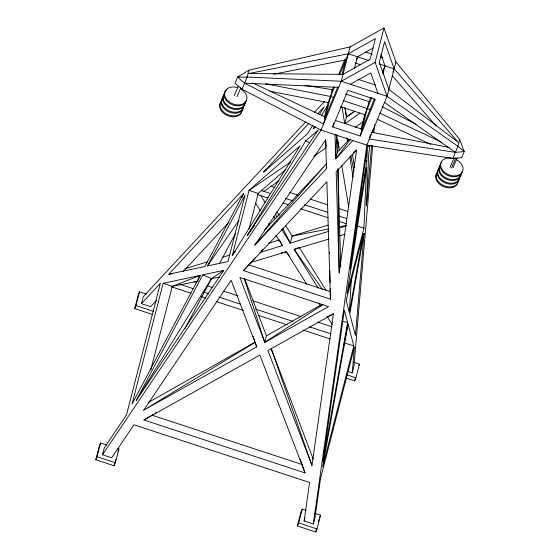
<?xml version="1.0" encoding="UTF-8"?>
<svg xmlns="http://www.w3.org/2000/svg" width="560" height="560" viewBox="0 0 560 560"><rect width="100%" height="100%" fill="white"/><g stroke="black" fill="none" stroke-linecap="round" stroke-linejoin="round"><path stroke-width="0.84" d="M336.56 134.694L335.748 158.781L352.849 140.539M366.548 167.727L347.13 293.265L363.909 228.137L366.548 167.727L366.156 169.428M366.842 161.007L367.493 146.209L350.14 269.01L366.842 161.007L365.148 160.65M366.107 203.147L366.436 205.737L368.711 153.762L370.034 145.222M369.075 145.39L369.005 147.042L369.271 145.327M349.37 312.508L363.314 233.898L346.185 300.398L349.37 312.508L351.302 279.51M364.56 117.012L364.756 114.653L371.903 97.398M348.404 371.637L352.226 372.89L354.431 346.941L320.509 478.618L315.07 517.139L313.299 524.006L304.136 520.996L309.575 482.475L133.896 424.767L111.685 457.779L102.515 454.769L104.286 447.902L126.504 414.89L160.419 283.206L141.442 303.653L150.605 306.663L156.541 300.272M364.091 233.345L355.404 335.475L349.769 314.034L364.091 233.345L363.09 236.663M366.436 205.737L371.546 145.649M372.652 132.587L372.876 129.976M372.729 145.635L353.99 366.023L352.226 372.89M373.842 132.573L374.507 124.733M322.917 461.601L344.344 309.988L347.613 322.42L322.917 461.601L323.295 458.136M323.484 456.4L323.764 453.803M323.953 452.067L324.142 450.331M333.41 313.845L267.897 350.553L311.983 465.458L333.41 313.845L327.117 316.876M356.559 150.066L336.147 171.843L339.206 272.867L356.559 150.066L353.339 152.81M313.299 524.006L366.849 145.138L387.072 96.306L395.92 61.957L383.957 28L350.098 46.907L248.913 70.175L237.559 77.105L235.032 83.216L242.081 89.257L321.027 130.088L366.849 145.138L452.865 158.494L461.685 157.668L464.212 151.564L459.69 139.419L395.92 61.957M363.426 120.855L363.825 118.272M343.539 347.151L348.012 323.946L353.794 345.94L322.679 466.718L348.012 323.946L346.969 328.181M326.193 146.629L325.612 139.902L254.786 245.14L326.48 168.665L326.753 167.153M364.791 176.295L365.848 171.15M365.358 172.83L365.757 171.129M323.064 304.479L264.761 342.37L239.855 277.466L328.58 306.614L264.761 342.37L266.399 335.832L244.727 278.754M335.965 157.934L337.477 152.012L337.008 135.59M117.327 448.455L118.916 448.98L115.381 462.721L114.114 465.773L95.788 459.753L99.323 446.012L100.59 442.96L106.967 445.053M152.243 314.391L134.715 308.63L138.25 294.896L139.517 291.844L146.685 294.196M95.788 459.753L97.048 456.701L100.59 442.96M134.715 308.63L135.975 305.578L139.517 291.844M141.442 303.653L143.213 296.779L305.501 121.989M114.114 465.773L114.737 463.344M115.157 461.727L115.78 459.305M163.135 283.311L132.027 404.096L200.221 275.401L163.135 283.311L172.305 286.321L197.771 281.33M150.766 369.943L172.305 286.321L200.221 275.401L197.722 280.987M248.913 70.175L247.142 77.049L242.081 89.257M232.246 255.528L249.025 190.4L300.041 145.88L232.246 255.528L235.312 251.279M249.039 228.935L258.188 193.41L285.908 169.421M324.373 117.089L328.104 102.613L334.586 86.954M341.978 74.718L346.192 58.352M102.515 454.769L321.027 130.088L341.25 81.249L350.098 46.907M332.717 126.994L347.886 90.363L375.382 99.4L360.213 136.024L332.717 126.994L333.697 123.179M354.522 68.327L357.497 56.784L373.296 47.964M345.044 107.863L346.486 117.061L344.715 123.928L359.926 113.064M370.552 134.456L369.376 139.034L455.392 152.39L464.212 151.564L457.919 146.286L387.072 96.306L375.109 62.342L383.957 28M361.032 129.129L364.756 114.653L340.487 106.68M360.213 136.024L369.054 101.675L370.706 97.699M382.865 74.06L384.986 65.814L380.968 54.404M314.958 513.38L320.537 515.207L316.995 528.948L315.728 532L297.402 525.98L300.944 512.239L302.204 509.187L306.187 510.496M297.402 525.98L298.669 522.928L302.204 509.187M304.136 520.996L304.92 517.944M315.728 532L316.358 529.578M318.437 521.493L319.06 519.071M345.891 378L354.655 380.884L355.488 377.65M354.655 380.884L355.922 377.832L359.457 364.091L353.878 362.257M459.69 139.419L457.919 146.286L452.865 158.494M241.92 197.778L243.502 193.732L168.805 274.183L172.263 273.84M234.304 95.718L238.287 86.1M237.055 96.621L240.702 87.808M117.971 451.269L118.916 448.98M331.765 91.161L333.389 87.248M338.667 74.508L344.932 59.381M339.535 75.005L348.327 53.774L375.417 38.647L370.111 59.255L343.021 74.382L248.857 73.528L348.327 53.774L368.816 60.508M324.688 118.636L337.855 86.856M356.545 59.073L357.497 56.784M382.459 71.918L384.986 65.814M361.347 130.683L374.514 98.896M392.889 71.883L394.149 68.831L384.58 41.664L379.274 62.265L388.843 89.432L458.227 142.303L394.149 68.831L379.33 63.959M358.827 365.617L359.457 364.091M450.044 167.496L454.027 157.878M451.479 168.175L455.798 157.759M453.124 167.594L457.107 157.983M319.585 517.496L320.537 515.207M243.502 193.732L204.96 266.462L168.805 274.183M136.318 400.309L202.797 274.848L223.755 270.375L136.318 400.309L211.484 278.642L223.755 270.375M207.529 265.916L245.077 195.055L227.948 261.562L207.529 265.916L239.001 220.206M184.835 328.839L211.484 278.642L219.73 277.025M219.345 263.823L235.578 233.24M312.97 124.971L307.58 133.686L263.69 171.983L266.567 170.079M319.256 114.807L324.191 106.82L317.667 113.848M247.387 235.263L305.718 140.924L318.213 130.018L247.387 235.263L254.653 225.449M313.257 128.73L315.217 127.015L313.257 128.73L314.601 126.553M321.335 115.668L327.166 106.232M143.71 410.186L231.154 280.259L256.711 346.878L143.71 410.186L254.898 342.454M350.427 139.251L335.748 158.781L335.02 134.687M254.786 245.14L326.998 163.261L264.649 229.95M330.232 288.708L330.428 299.159L243.537 270.613L251.699 261.513M252.868 260.211L255.199 257.614M261.03 251.111L262.78 249.165M314.412 112.385L324.52 101.5M263.69 171.983L308.77 123.431M183.204 271.551L228.851 222.39M337.477 152.012L349.3 139.363M243.537 270.613L326.879 181.727L330.428 299.159M346.486 117.061L354.781 111.132L346.514 116.998L345.058 107.835M263.949 191.373L278.95 180.845M313.943 156.268L326.081 147.742M355.222 127.267L362.838 121.919M290.479 162.169L249.025 190.4L258.188 193.41M300.139 459.004L305.074 472.934L143.934 420L153.65 414.141M155.141 413.238L156.639 412.335M148.47 402.381L254.849 342.349M266.399 335.832L321.979 304.472M143.934 420L259.854 355.061L305.074 472.934M304.871 85.365L332.402 89.635L323.554 123.984L244.615 83.153L237.559 77.105L247.142 77.049L341.25 81.249L375.109 62.342M350.413 84.259L370.734 72.919L377.909 93.296M299.796 247.121L294.182 249.452L318.101 288.092M259.854 252.511L282.373 245.574L280.042 240.933M328.734 231.294L290.276 243.138L281.561 229.061M338.772 228.207L346.297 225.89M184.737 268.8L207.221 261.947M222.208 257.376L229.705 255.087M268.849 243.159L279.671 239.855M328.034 225.113L292.145 236.054L290.276 243.138L282.786 228.403M250.537 262.528L286.314 251.811L289.849 256.788M329.084 239.001L294.182 249.452L322.357 289.303M339.885 235.76L344.869 234.269M281.246 253.022L286.314 251.811L306.719 284.088M273.77 74.186L345.8 59.878M328.188 229.033L292.145 236.054L285.698 225.729M339.339 226.863L346.206 225.526M237.559 77.105L239.162 76.958M244.615 83.153L338.723 87.353M265.398 83.741L330.631 96.509L333.683 97.51M269.738 91.189L328.104 102.613M371.147 132.167L449.253 147.448M342.538 321.265L347.613 322.42M365.729 52.045L372.204 54.166M380.289 56.826L382.711 57.617M354.963 62.888L360.626 64.75M357.847 79.254L375.634 85.099M341.25 81.249L387.072 96.306M345.604 93.975L369.054 101.675M343.028 100.576L370.342 109.55M335.293 120.386L361.977 129.157M270.683 186.137L274.827 187.495M289.716 192.388L297.997 195.104M310.408 199.185L327.789 204.89M338.541 208.425L347.648 211.421M261.534 190.582L270.571 193.55M285.467 198.443L292.915 200.886M304.5 204.694L327.67 212.303M339.255 216.111L346.703 218.561M357.035 225.876L363.909 228.137M257.719 194.663L267.547 197.89M283.304 203.07L288.281 204.701M300.72 208.789L328.083 217.777M338.863 221.319L346.325 223.769M248.619 264.831L330.547 291.746M194.033 281.463L196.525 282.282M207.326 285.831L212.31 287.469M223.104 291.011L238.056 295.925M253.008 300.839L301.182 316.659M317.793 322.119L331.919 326.76M179.809 284.242L193.095 288.61M203.896 292.152L208.88 293.79M218.841 297.066L240.443 304.157M255.388 309.071L292.768 321.349M309.379 326.802L330.974 333.9M344.624 342.93L353.794 345.94M171.241 286.762L191.135 293.3M201.075 296.562L206.045 298.193M215.992 301.462L243.341 310.443M258.258 315.343L287.259 324.87M303.002 330.043L330.351 339.031M135.975 305.578L153.51 311.339M347.158 374.948L355.922 377.832M152.348 415.317L301.861 464.429M97.048 456.701L115.381 462.721M298.669 522.928L316.995 528.948M202.797 274.848L211.484 278.642M305.718 140.924L309.617 142.716M379.603 113.043L441.861 142.317M377.076 119.147L430.661 144.347M252.819 83.013L325.325 117.11M382.088 106.687L416.143 124.306M384.545 102.41L455.392 152.39M392.196 75.586L436.247 126.105M255.654 203.315L260.26 210.602M268.555 223.713L269.472 225.176M275.926 235.375L282.373 245.574M318.78 303.156L320.635 306.089M327.131 316.365L332.227 324.429M276.955 211.715L279.258 215.397M299.551 247.926L325.857 290.087M260.918 195.713L265.048 202.384M273.763 216.461L275.135 218.687M267.022 197.379L267.813 198.926M275.296 213.668L276.878 216.769M271.243 348.579L313.243 459.186M271.138 348.628L311.983 465.458M253.078 336.196L256.711 346.878M244.286 278.845L264.761 342.37M347.277 138.705L347.802 141.267M350.791 155.764L353.948 171.122M339.087 147.385L337.505 139.713L339.227 150.066M341.81 165.585L348.691 206.983M352.464 154.476L354.522 167.405M342.097 107.205L344.582 123.095M346.892 137.865L347.431 141.281M349.832 156.667L353.045 177.177M325.612 139.902L326.48 168.665M337.953 168.616L340.746 266.539M329.525 252.126L329.56 253.869M329.875 270.417L330.113 282.611M337.925 169.47L339.206 272.867M458.465 179.263A11.606 8.47 22.5 0 1 445.165 186.144A11.606 8.47 22.5 0 1 437.22 172.284M456.743 159.887A11.606 8.47 22.5 0 1 459.634 174.601A11.606 8.47 22.5 0 1 441.616 168.686A11.606 8.47 22.5 0 1 451.045 158.018M451.773 158.123A11.606 8.47 22.5 0 1 453.964 158.676M462.462 171.444A11.606 8.47 22.5 0 1 447.923 175.532A11.606 8.47 22.5 0 1 441.392 162.211M459.599 176.512A11.606 8.47 22.5 0 1 445.354 183.05A11.606 8.47 22.5 0 1 439.362 168.399M460.005 176.365A11.606 8.47 22.5 0 1 446.208 182.322A11.606 8.47 22.5 0 1 438.732 168.616M460.943 175.105A11.606 8.47 22.5 0 1 446.404 179.193A11.606 8.47 22.5 0 1 439.873 165.872M461.524 172.704A11.606 8.47 22.5 0 1 447.727 178.654A11.606 8.47 22.5 0 1 440.251 164.955M458.108 180.943A11.606 8.47 22.5 0 1 444.311 186.9A11.606 8.47 22.5 0 1 436.842 173.194M246.393 100.464A11.606 8.47 22.5 0 1 230.496 103.88A11.606 8.47 22.5 0 1 226.933 89.607M242.417 109.053A11.606 8.47 22.5 0 1 227.682 114.625A11.606 8.47 22.5 0 1 222.152 100.17M240.667 88.914A11.606 8.47 22.5 0 1 242.83 104.006A11.606 8.47 22.5 0 1 224.91 96.145A11.606 8.47 22.5 0 1 237.895 87.696M243.558 106.302A11.606 8.47 22.5 0 1 228.816 111.881A11.606 8.47 22.5 0 1 223.293 97.419M243.733 106.876A11.606 8.47 22.5 0 1 229.194 110.964A11.606 8.47 22.5 0 1 222.663 97.643M242.039 109.963A11.606 8.47 22.5 0 1 228.242 115.92A11.606 8.47 22.5 0 1 220.766 102.221M245.049 101.871A11.606 8.47 22.5 0 1 230.804 108.416A11.606 8.47 22.5 0 1 224.805 93.758M245.252 103.215A11.606 8.47 22.5 0 1 230.713 107.303A11.606 8.47 22.5 0 1 224.182 93.975"/></g></svg>
